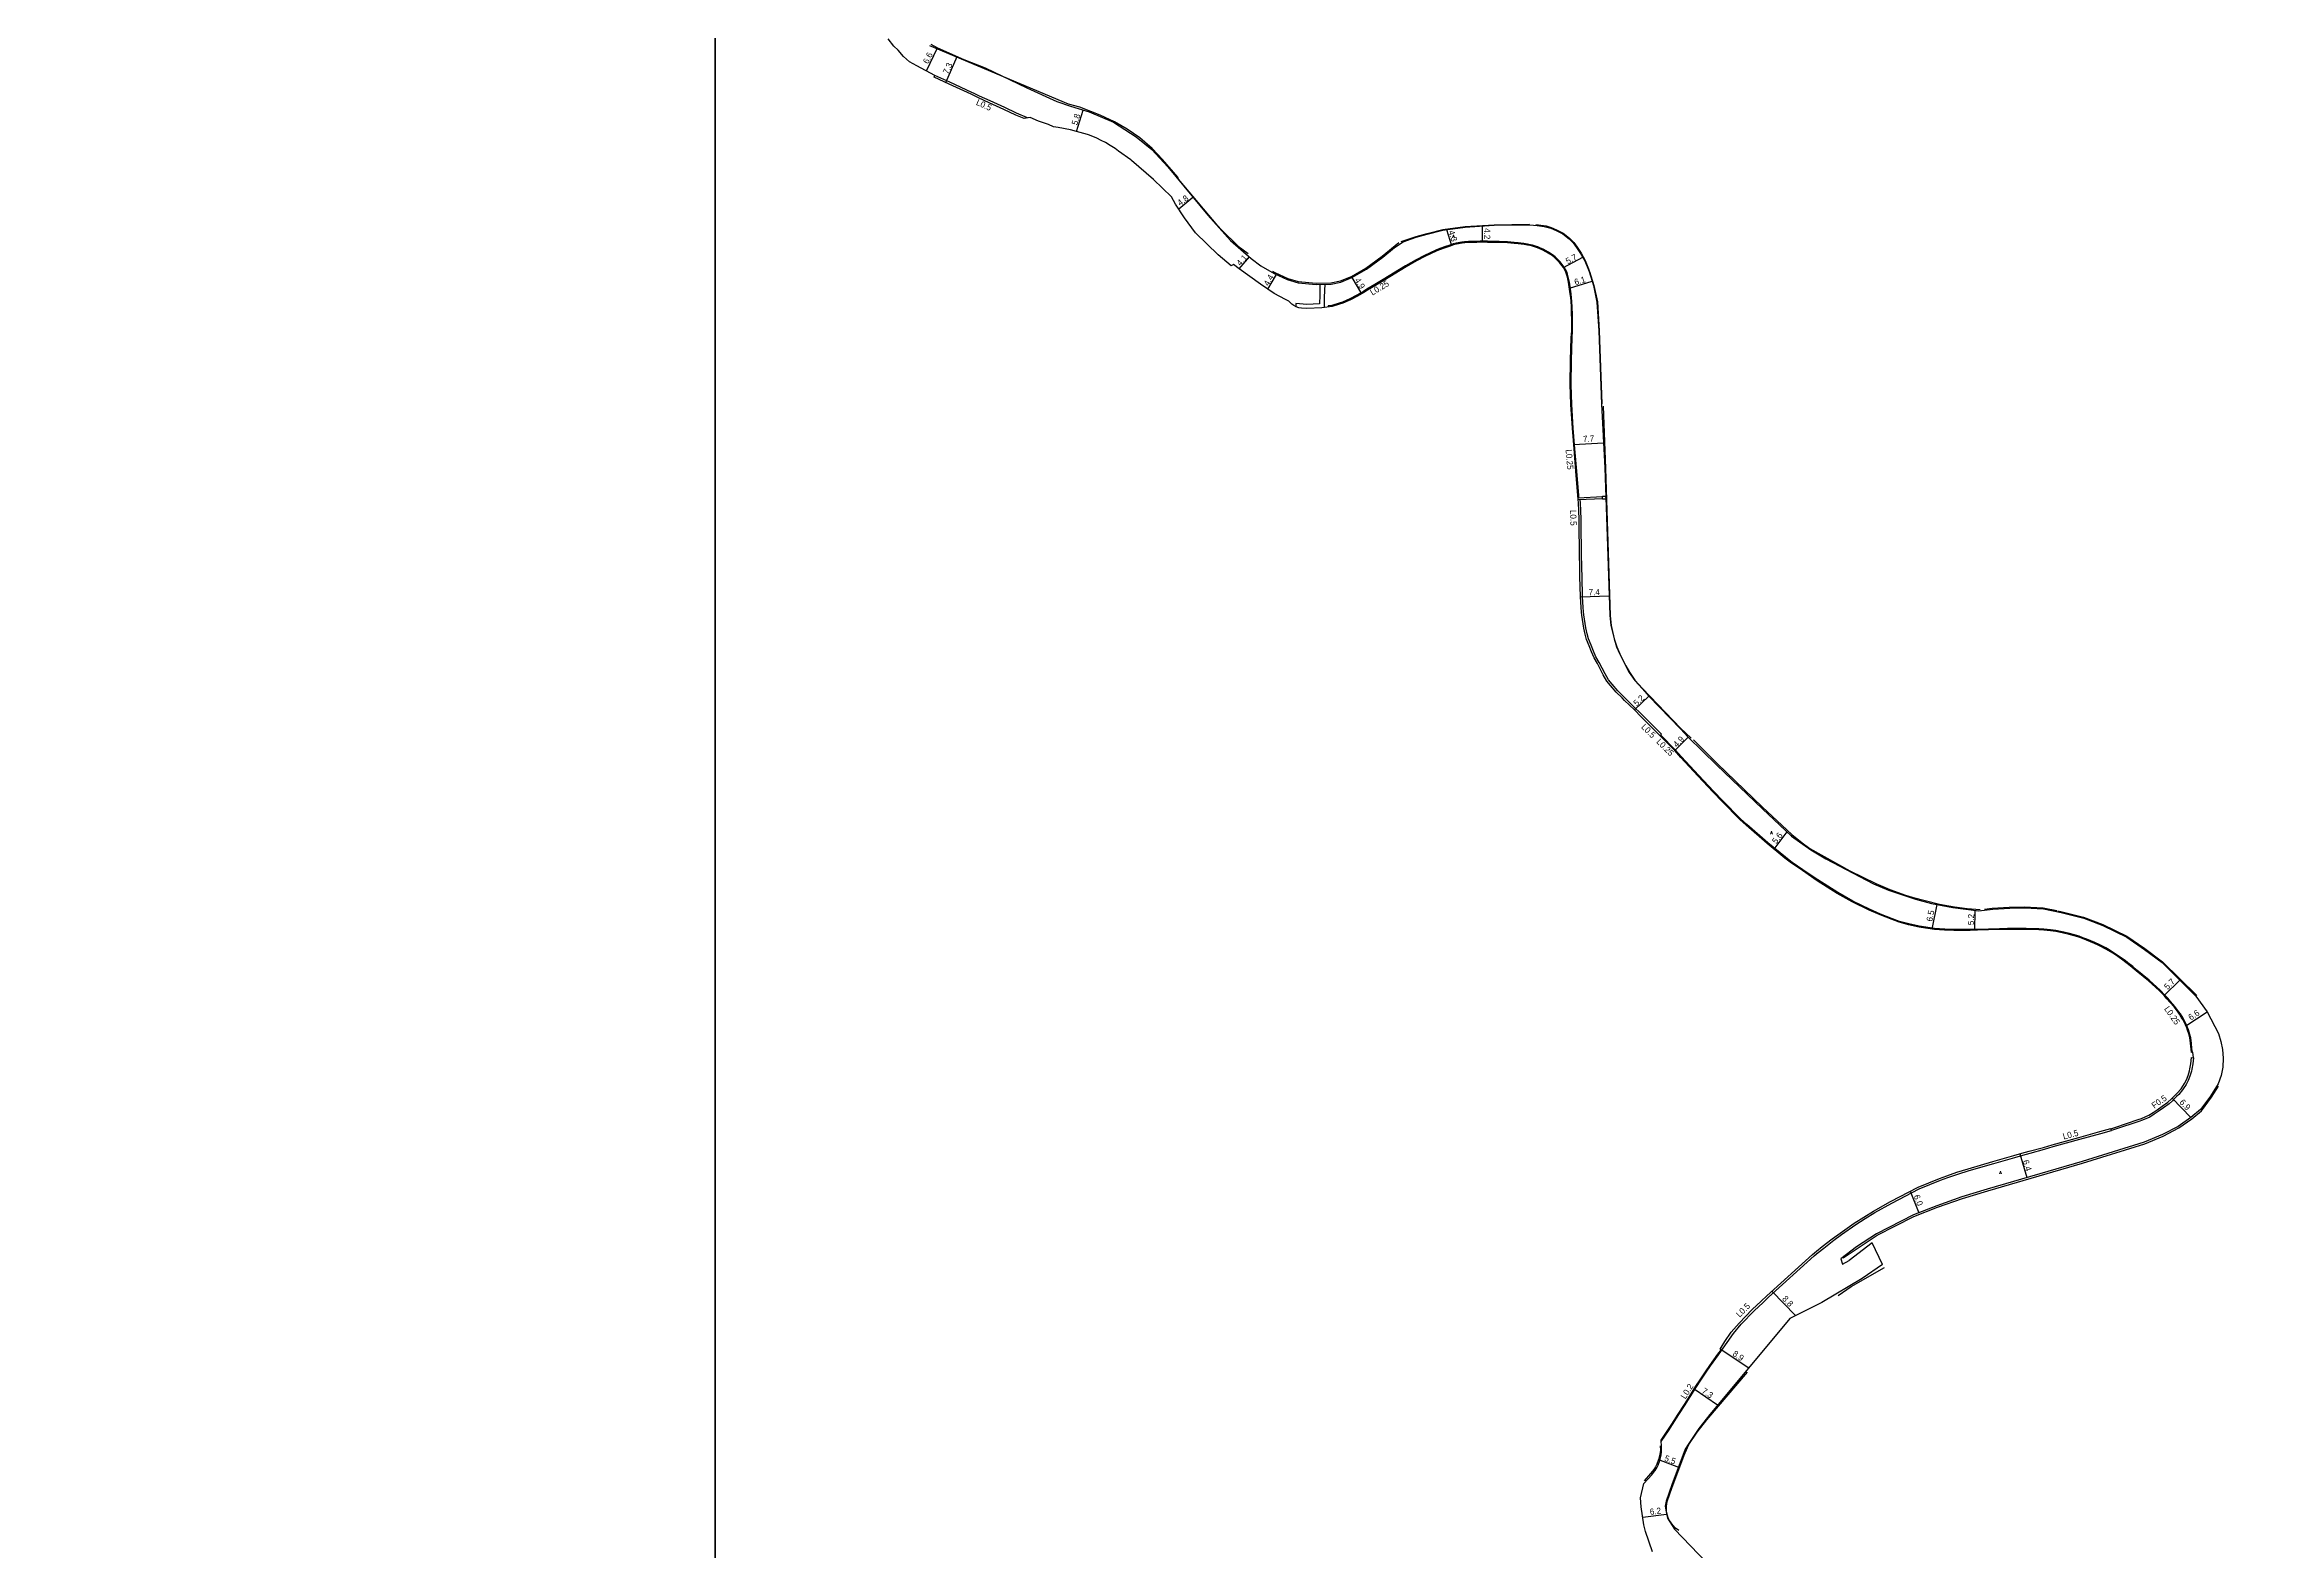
# Model space of a CAD drawing. Header units: metres. Extents: x -29600 to -27998, y -77400 to -75000.
# Drawn here: x -28973 to -28396, y -76182 to -75793 of the extents above; entities that cross this region are included whole.
import ezdxf

# ---------------------------------------------------------------- set-up
doc = ezdxf.new("R2010")
doc.units = ezdxf.units.M
doc.header["$LTSCALE"] = 2.5
for name, color, linetype in [('側溝・桝', 7, 'Continuous'), ('図郭', 7, 'Continuous'), ('幅員', 7, 'Continuous'), ('歩道・分離帯・安全施設', 7, 'Continuous'), ('舗装', 7, 'Continuous'), ('道路', 7, 'Continuous')]:
    doc.layers.add(name, color=color, linetype=linetype)
doc.styles.get("Standard").update_dxf_attribs({"font": ''})
doc.styles.add('YOKO_DECO', font='txt.shx', dxfattribs={"bigfont": 'extfont.shx'})
doc.styles.get('Standard').set_extended_font_data('@MS PGothic')

msp = doc.modelspace()

# ---------------------------------------------------------------- linework, layer by layer
at = {"layer": '側溝・桝'}
for points in [[(-28719.15, -75811.54), (-28722.01, -75810.34), (-28725.08, -75808.89), (-28728.88, -75807.14), (-28731.63, -75805.92), (-28733.02, -75805.21), (-28733.58, -75804.96), (-28739.26, -75802.32), (-28743.16, -75800.55)], [(-28576.53, -75909.9), (-28576.57, -75909.25), (-28577.1, -75902.97), (-28577.59, -75897.17), (-28578, -75891.85), (-28578.41, -75885.72), (-28578.55, -75880.6), (-28578.49, -75874.27), (-28578.29, -75868.41), (-28578.18, -75866.64), (-28578.18, -75865.24), (-28578.18, -75863.53), (-28578.21, -75862.32), (-28578.27, -75860.57), (-28578.36, -75859), (-28578.42, -75858.12), (-28578.56, -75857.07), (-28578.81, -75855.25), (-28578.99, -75854.05), (-28579.3, -75852.71), (-28579.51, -75851.95), (-28579.69, -75851.34), (-28580.35, -75850.14), (-28581.4, -75848.76), (-28582.72, -75847.48), (-28583.35, -75846.99), (-28584.38, -75846.3), (-28585.01, -75845.95), (-28585.76, -75845.55), (-28586.62, -75845.17), (-28587.19, -75844.94), (-28587.74, -75844.75), (-28588.52, -75844.51), (-28589.1, -75844.36), (-28589.86, -75844.2), (-28590.75, -75844.07), (-28592.24, -75843.87), (-28593.29, -75843.76), (-28595.01, -75843.63), (-28597.16, -75843.53), (-28600.15, -75843.48), (-28602.1, -75843.48), (-28602.96, -75843.49), (-28604.62, -75843.54), (-28605.14, -75843.54), (-28606.11, -75843.61), (-28606.81, -75843.7), (-28608.27, -75843.96), (-28609.03, -75844.15), (-28609.95, -75844.45), (-28611.27, -75844.89), (-28612.97, -75845.54), (-28613.56, -75845.78), (-28616.52, -75847.18), (-28618.66, -75848.25), (-28621.36, -75849.85), (-28627.15, -75853.36), (-28629.33, -75854.65), (-28631.4, -75855.9), (-28632.3, -75856.46), (-28633.95, -75857.43), (-28635.77, -75858.4), (-28637.71, -75859.22), (-28638.57, -75859.52), (-28640.45, -75860.06), (-28641.42, -75860.2), (-28641.38, -75860.46)], [(-28643.53, -75854.61), (-28643.59, -75857.89), (-28643.64, -75859.13), (-28643.62, -75859.68), (-28646.91, -75859.83), (-28649.77, -75859.57), (-28649.79, -75860.35)], [(-28642.34, -75860.6), (-28642.38, -75859.14), (-28642.33, -75857.93), (-28642.2, -75854.58)], [(-28570.46, -75909.58), (-28576.76, -75909.91)], [(-28570.43, -75910.08), (-28576.72, -75910.41)], [(-28417.85, -76053.32), (-28417.94, -76052.47), (-28418.07, -76050.96), (-28418.24, -76049.56), (-28418.48, -76048.72), (-28418.83, -76047.52), (-28419.07, -76046.88), (-28419.42, -76046.07), (-28419.76, -76045.42), (-28420.12, -76044.7), (-28420.5, -76044.11), (-28420.94, -76043.36), (-28421.3, -76042.83), (-28422.37, -76041.45), (-28423.48, -76040.17), (-28424.23, -76039.33), (-28424.95, -76038.51), (-28426.2, -76037.26), (-28427.16, -76036.37), (-28429.02, -76034.7), (-28432.19, -76032.04), (-28433.25, -76031.17), (-28434.57, -76030.15), (-28435.22, -76029.62), (-28435.72, -76029.26), (-28437.01, -76028.37), (-28438.31, -76027.5), (-28439.33, -76026.85), (-28440.25, -76026.31), (-28441.4, -76025.7), (-28441.95, -76025.44), (-28443.07, -76024.91), (-28445.17, -76024.06), (-28446.17, -76023.68), (-28447.14, -76023.32), (-28448.37, -76022.93), (-28449.65, -76022.62), (-28451.09, -76022.28), (-28451.92, -76022.07), (-28453.12, -76021.86), (-28454.54, -76021.66), (-28456.28, -76021.48), (-28457.54, -76021.38), (-28460.84, -76021.29), (-28465.65, -76021.31), (-28467.7, -76021.35), (-28473.43, -76021.52), (-28475.34, -76021.54), (-28477, -76021.58), (-28479.58, -76021.59), (-28481.92, -76021.47), (-28484.51, -76021.28), (-28486.82, -76020.99), (-28488.48, -76020.7), (-28491.2, -76020.09), (-28493.59, -76019.46), (-28495.45, -76018.78), (-28498.53, -76017.57), (-28501.33, -76016.31), (-28505.7, -76014.22), (-28509.6, -76012), (-28514.74, -76008.74), (-28518.6, -76006.08), (-28521.38, -76004.21), (-28523.09, -76002.87), (-28527.68, -75999.1), (-28533.06, -75994.41), (-28534.7, -75992.94), (-28539.34, -75988.26), (-28541.62, -75985.84), (-28545.57, -75981.59), (-28550, -75976.91), (-28551.58, -75975.14), (-28555.41, -75971.22), (-28555.21, -75971.02), (-28555.28, -75970.95), (-28560.04, -75966.16), (-28562.87, -75963.45), (-28564.41, -75961.91), (-28565.01, -75961.25), (-28566.51, -75959.77), (-28567.96, -75958.07), (-28568.86, -75956.99), (-28569.79, -75955.43), (-28571.29, -75952.51), (-28572.12, -75951.02), (-28572.79, -75949.51), (-28573.41, -75947.97), (-28574.04, -75946.31), (-28574.42, -75945.01), (-28574.77, -75943.48), (-28575.26, -75940.12), (-28575.31, -75939.38), (-28575.47, -75938.12), (-28575.59, -75935.45), (-28575.74, -75930.2), (-28575.8, -75928.03), (-28575.84, -75924.2), (-28575.88, -75921.27), (-28575.93, -75919.8), (-28575.94, -75918.18), (-28575.97, -75915.35), (-28576.01, -75913.24), (-28576.13, -75911.11), (-28576.2, -75910.38)], [(-28417.58, -76054.73), (-28417.73, -76056.35), (-28417.97, -76057.68), (-28418.07, -76058.23), (-28418.49, -76059.53), (-28418.94, -76060.67), (-28419.45, -76061.66), (-28420.37, -76063.08), (-28421.38, -76064.22), (-28421.91, -76064.78), (-28422.71, -76065.59), (-28423.02, -76065.87), (-28423.85, -76066.63), (-28425.32, -76067.71), (-28426.67, -76068.68), (-28427.72, -76069.37), (-28428.87, -76070.09), (-28430.77, -76070.91), (-28431.66, -76071.24), (-28437.7, -76073.24), (-28438.74, -76073.6), (-28438.91, -76073.11)], [(-28555.23, -76154.03), (-28553.16, -76150.99), (-28552.29, -76149.69), (-28550.67, -76147.08), (-28549.04, -76144.58), (-28547.78, -76142.48), (-28546.11, -76139.88), (-28545.01, -76138.19), (-28543.63, -76136.13), (-28542.48, -76134.51), (-28540.43, -76131.61), (-28539.19, -76129.93), (-28538.19, -76128.41), (-28536.59, -76126.06), (-28534.55, -76123.72), (-28531.19, -76120.25), (-28528.89, -76118.04), (-28527.46, -76116.71), (-28515.66, -76106.01), (-28514.61, -76105.14), (-28513.15, -76103.98), (-28510.63, -76101.97), (-28508.58, -76100.5), (-28504.91, -76097.93), (-28502.48, -76096.36), (-28499.99, -76094.83), (-28495.55, -76092.34), (-28488.49, -76088.69), (-28482.96, -76086.45), (-28481.12, -76085.77), (-28478.49, -76084.86), (-28475.57, -76083.94), (-28469.2, -76082.09), (-28463.77, -76080.53), (-28461.71, -76079.93), (-28459.82, -76079.41), (-28456.09, -76078.42), (-28453.89, -76077.75), (-28446.99, -76075.84), (-28441.56, -76074.31), (-28438.76, -76073.53)]]:
    msp.add_lwpolyline(points, dxfattribs=at)
msp.add_lwpolyline([(-28570.47, -75909.45), (-28569.62, -75909.4), (-28569.59, -75910.19), (-28570.42, -75910.23)], close=True, dxfattribs=at)
at = {"layer": '図郭'}
for points in [[(-29600, -75600), (-28800, -75600), (-28800, -76200), (-29600, -76200)], [(-28800, -75600), (-28000, -75600), (-28000, -76200), (-28800, -76200)]]:
    msp.add_lwpolyline(points, close=True, dxfattribs=at)
at = {"layer": '幅員'}
for points in [[(-28745.35, -75799.4), (-28742.46, -75793.44)], [(-28740.34, -75802.39), (-28737.4, -75795.66)], [(-28706.5, -75815.03), (-28704.78, -75809.5)], [(-28680.08, -75835.1), (-28676.41, -75832.07)], [(-28610.79, -75840.45), (-28609.48, -75844.58)], [(-28601.55, -75839.5), (-28601.56, -75843.74)], [(-28664.44, -75850.62), (-28661.77, -75847.53)], [(-28657, -75855.88), (-28654.8, -75852.06)], [(-28580.53, -75850.26), (-28575.56, -75847.59)], [(-28635.26, -75852.88), (-28632.78, -75857.05)], [(-28578.97, -75855.64), (-28573.12, -75853.83)], [(-28577.9, -75896.02), (-28570.21, -75895.63)], [(-28576.12, -75935.46), (-28568.71, -75935.2)], [(-28562.18, -75964.73), (-28558.42, -75961.15)], [(-28551.73, -75975.27), (-28548.27, -75971.8)], [(-28526.02, -76000.79), (-28522.68, -75996.31)], [(-28485.14, -76021.45), (-28483.9, -76015.07)], [(-28474.13, -76021.78), (-28474.01, -76016.6)], [(-28425.13, -76038.68), (-28421.11, -76034.64)], [(-28419.5, -76046.5), (-28414.05, -76042.83)], [(-28423.07, -76065.23), (-28418.23, -76070.18)], [(-28462.49, -76079.62), (-28460.7, -76085.76)], [(-28490.82, -76089.29), (-28488.63, -76094.87)], [(-28526.61, -76115.17), (-28520.52, -76121.46)], [(-28540, -76130.03), (-28532.61, -76134.99)], [(-28546.7, -76140.43), (-28540.65, -76144.57)], [(-28555.93, -76158.72), (-28550.77, -76160.68)], [(-28560.03, -76173.63), (-28553.84, -76172.84)]]:
    msp.add_lwpolyline(points, dxfattribs=at)
at = {"layer": '歩道・分離帯・安全施設'}
for points in [[(-28680.31, -75826.88), (-28684.3, -75822.27), (-28686.95, -75819.43), (-28690.13, -75816.66), (-28693.4, -75814.43), (-28696.71, -75812.52), (-28700.42, -75810.81), (-28705.64, -75808.77), (-28708.56, -75808.02), (-28744.47, -75792.93)], [(-28669.96, -75839.51), (-28680.1, -75827.43), (-28680.31, -75826.88)], [(-28669.96, -75839.51), (-28668.96, -75840.48), (-28664.73, -75844.74), (-28662.11, -75846.59)], [(-28622.54, -75843.54), (-28618.65, -75842.21), (-28615.78, -75841.47), (-28611.78, -75840.45), (-28605.99, -75839.65), (-28598.47, -75839.17), (-28589.28, -75839.01)], [(-28587.68, -75839.13), (-28585.01, -75839.49), (-28583.7, -75839.89), (-28582.35, -75840.52), (-28580.59, -75841.4), (-28578.95, -75842.66), (-28577.89, -75843.75), (-28576.97, -75844.97), (-28575.92, -75846.51), (-28574.91, -75848.46), (-28573.91, -75851.03)], [(-28655.85, -75851.23), (-28655.2, -75851.53), (-28651.87, -75853.07), (-28649.14, -75853.88), (-28644.48, -75854.31), (-28640.68, -75854.23), (-28638.22, -75853.73), (-28635.39, -75852.59), (-28631.62, -75850.41), (-28627.44, -75847.33), (-28623.1, -75843.79)], [(-28573.77, -75851.3), (-28572.66, -75854.87), (-28571.76, -75859.16), (-28571.26, -75866.68), (-28570.61, -75885.55)], [(-28570.25, -75886.14), (-28569.7, -75902.27), (-28568.46, -75940.29), (-28568.19, -75942.86), (-28567.4, -75946.34), (-28566.74, -75948.41), (-28565.94, -75950.22), (-28564.4, -75953.36), (-28563.48, -75954.94), (-28562.03, -75957.02), (-28560.07, -75959.16), (-28550.27, -75969.46), (-28547.48, -75972.07)], [(-28546.92, -75972.48), (-28540.77, -75978.62), (-28529.02, -75989.92), (-28521.5, -75996.96), (-28518.76, -75999.12), (-28516.78, -76000.58), (-28506.43, -76006.39), (-28499.71, -76009.69), (-28496.14, -76011.2), (-28492.07, -76012.68), (-28490.35, -76013.2), (-28483.24, -76015.04), (-28479.41, -76015.7), (-28476.14, -76016.13), (-28472.72, -76016.42)], [(-28471.61, -76016.29), (-28469.65, -76016.07), (-28465.23, -76015.76), (-28461.33, -76015.68), (-28456.42, -76015.92), (-28452.89, -76016.64)], [(-28452.62, -76016.69), (-28451.83, -76016.86), (-28445.99, -76018.36), (-28441.01, -76020.23), (-28434.8, -76023.29), (-28430.15, -76026.51), (-28425.55, -76029.92), (-28416.72, -76038.64)], [(-28508.22, -76106.55), (-28499.38, -76100.68), (-28489.86, -76095.81), (-28483.81, -76093.44), (-28477.32, -76091.18), (-28470.78, -76089.16), (-28446.26, -76081.99), (-28430.17, -76077.03), (-28425.4, -76075), (-28421.32, -76072.91), (-28418.01, -76070.55), (-28415.47, -76068.5), (-28412.86, -76064.98), (-28411.09, -76062.12)], [(-28509.5, -76116.23), (-28506.09, -76113.9), (-28497.47, -76109.05)], [(-28550.68, -76177.1), (-28551.51, -76176.44), (-28552.24, -76175.71), (-28552.69, -76175.1), (-28553.1, -76174.45), (-28553.43, -76173.81), (-28553.88, -76172.24), (-28553.9, -76170.77), (-28553.69, -76169.56), (-28552.5, -76166.15), (-28549.3, -76157.55), (-28548.09, -76154.83), (-28545.96, -76151.64), (-28543.48, -76148.46), (-28532.94, -76136.12)], [(-28555.51, -76155.14), (-28555.47, -76156.38), (-28555.63, -76157.34), (-28555.93, -76158.72), (-28556.37, -76159.89), (-28556.73, -76160.59), (-28557.18, -76161.29), (-28557.56, -76161.83), (-28558.01, -76162.36), (-28559.67, -76164.25)]]:
    msp.add_lwpolyline(points, dxfattribs=at)
at = {"layer": '道路'}
for points in [[(-28643.04, -75860.7), (-28646.93, -75860.88), (-28648.28, -75860.76), (-28649, -75860.66), (-28649.66, -75860.42), (-28650.25, -75860.11), (-28650.8, -75859.7), (-28651.22, -75859.28), (-28651.54, -75858.93), (-28652.47, -75858.52), (-28655.34, -75857.02), (-28658.92, -75854.57), (-28664.44, -75850.62), (-28665.88, -75849.49), (-28666.52, -75849.84), (-28669.89, -75846.98), (-28675.76, -75841.27), (-28678.55, -75837.44), (-28680.87, -75833.9), (-28681.95, -75831.99), (-28686.62, -75827.45), (-28692.28, -75822.55), (-28692.45, -75822.4), (-28695.61, -75820.16), (-28696.51, -75819.5), (-28697.81, -75818.65), (-28699, -75817.93), (-28700.17, -75817.36), (-28701.26, -75816.8), (-28703.14, -75816.04), (-28703.64, -75815.81), (-28706.5, -75815.03), (-28708.03, -75814.59), (-28711.27, -75814.06), (-28712.42, -75813.81), (-28713.74, -75813.29), (-28716.32, -75812.36), (-28718.49, -75811.41), (-28720.04, -75811.71), (-28722.21, -75810.8), (-28725.29, -75809.35), (-28729.09, -75807.6), (-28731.84, -75806.37), (-28733.24, -75805.67), (-28733.79, -75805.42), (-28739.47, -75802.78), (-28743.37, -75801), (-28743.16, -75800.54), (-28747.83, -75798.11), (-28749.71, -75797.03), (-28751.26, -75795.67), (-28752.62, -75794), (-28753.74, -75792.97), (-28755.27, -75791.08)], [(-28744.22, -75792.47), (-28742.46, -75793.44), (-28735.66, -75796.42), (-28730.14, -75798.6), (-28719.35, -75803.79), (-28711.61, -75807.26), (-28708.09, -75808.47), (-28703.23, -75809.98), (-28696.91, -75812.68), (-28691.04, -75816.4), (-28687.05, -75819.69), (-28682.88, -75824.23), (-28672.53, -75836.75), (-28666.7, -75843.28), (-28661.36, -75847.89), (-28658.8, -75849.86), (-28655.35, -75851.81), (-28651.98, -75853.36), (-28649.2, -75854.19), (-28644.49, -75854.63), (-28640.64, -75854.55), (-28638.12, -75854.03), (-28635.26, -75852.88), (-28631.45, -75850.67), (-28627.26, -75847.59), (-28624.25, -75845.1), (-28622, -75843.65), (-28618.6, -75842.39), (-28615.76, -75841.6), (-28611.74, -75840.59), (-28605.97, -75839.78), (-28598.42, -75839.3), (-28589.24, -75839.25), (-28587.32, -75839.41), (-28585.52, -75839.68), (-28583.81, -75840.05), (-28582.43, -75840.68), (-28580.67, -75841.53), (-28579.09, -75842.8), (-28578.05, -75843.87), (-28577.14, -75845.08), (-28576.1, -75846.6), (-28575.05, -75848.54), (-28573.91, -75851.29), (-28572.78, -75854.92), (-28571.9, -75859.19), (-28571.42, -75866.68), (-28570.72, -75885.61), (-28569.87, -75902.13), (-28568.54, -75940.25), (-28568.26, -75942.85), (-28567.46, -75946.36), (-28566.79, -75948.45), (-28565.99, -75950.29), (-28564.43, -75953.45), (-28563.5, -75955.05), (-28562.03, -75957.16), (-28560.06, -75959.31), (-28558.42, -75961.15), (-28550.25, -75969.62), (-28548.27, -75971.8), (-28540.82, -75979.03), (-28529.07, -75990.33), (-28521.53, -75997.38), (-28516.5, -76000.98), (-28512.65, -76003.27), (-28500.33, -76009.72), (-28496.45, -76011.36), (-28489.43, -76013.71), (-28485.33, -76014.79), (-28479.8, -76015.87), (-28473.07, -76016.72), (-28469.47, -76016.31), (-28465.07, -76016), (-28461.19, -76015.93), (-28456.32, -76016.17), (-28451.77, -76017.15), (-28445.95, -76018.65), (-28441, -76020.51), (-28434.83, -76023.55), (-28430.21, -76026.76), (-28425.62, -76030.14), (-28416.94, -76038.79), (-28414.05, -76042.83), (-28411.08, -76048.46), (-28410.49, -76050.58), (-28410.08, -76052.64), (-28409.86, -76054.85), (-28409.94, -76057.17), (-28410.41, -76059.36), (-28411.17, -76061.49), (-28413.14, -76064.69), (-28415.73, -76068.17), (-28418.23, -76070.18), (-28421.51, -76072.53), (-28425.55, -76074.6), (-28430.3, -76076.62), (-28446.38, -76081.57), (-28470.89, -76088.74), (-28477.45, -76090.77), (-28483.94, -76093.03), (-28490.01, -76095.41), (-28499.57, -76100.29), (-28504.77, -76103.71), (-28508.81, -76106.81), (-28508.36, -76108.15), (-28506.6, -76107.21)], [(-28438.91, -76073.11), (-28437.86, -76072.76), (-28431.83, -76070.75), (-28430.96, -76070.44), (-28429.11, -76069.63), (-28428, -76068.94), (-28426.96, -76068.26), (-28425.62, -76067.29), (-28424.17, -76066.24), (-28423.36, -76065.5), (-28423.07, -76065.23), (-28422.28, -76064.43), (-28421.76, -76063.87), (-28420.78, -76062.77), (-28419.89, -76061.4), (-28419.4, -76060.46), (-28418.97, -76059.36), (-28418.57, -76058.1), (-28418.47, -76057.59), (-28418.24, -76056.28), (-28418.09, -76054.69), (-28417.58, -76054.73), (-28417.75, -76053.31), (-28418.09, -76053.36), (-28418.19, -76052.49), (-28418.32, -76050.99), (-28418.48, -76049.63), (-28418.71, -76048.79), (-28419.06, -76047.6), (-28419.3, -76046.97), (-28419.64, -76046.19), (-28419.98, -76045.53), (-28420.34, -76044.82), (-28420.71, -76044.24), (-28421.15, -76043.5), (-28421.51, -76042.97), (-28422.56, -76041.6), (-28423.67, -76040.34), (-28424.42, -76039.49), (-28425.13, -76038.68), (-28426.37, -76037.44), (-28427.33, -76036.55), (-28429.18, -76034.88), (-28432.35, -76032.23), (-28433.4, -76031.36), (-28434.73, -76030.35), (-28435.37, -76029.82), (-28435.86, -76029.47), (-28437.15, -76028.58), (-28438.44, -76027.71), (-28439.46, -76027.07), (-28440.37, -76026.53), (-28441.51, -76025.92), (-28442.05, -76025.67), (-28443.17, -76025.14), (-28445.27, -76024.29), (-28446.26, -76023.91), (-28447.23, -76023.55), (-28448.44, -76023.17), (-28449.71, -76022.86), (-28451.15, -76022.52), (-28451.97, -76022.31), (-28453.15, -76022.11), (-28454.57, -76021.91), (-28456.3, -76021.73), (-28457.55, -76021.63), (-28460.84, -76021.54), (-28465.64, -76021.56), (-28467.7, -76021.59), (-28473.42, -76021.77), (-28475.34, -76021.79), (-28477, -76021.83), (-28479.58, -76021.84), (-28481.93, -76021.71), (-28484.53, -76021.53), (-28486.86, -76021.24), (-28488.53, -76020.95), (-28491.25, -76020.33), (-28493.66, -76019.69), (-28495.54, -76019.01), (-28498.63, -76017.8), (-28501.44, -76016.54), (-28505.81, -76014.44), (-28509.73, -76012.21), (-28514.88, -76008.95), (-28518.74, -76006.28), (-28521.53, -76004.41), (-28523.24, -76003.06), (-28527.84, -75999.29), (-28533.23, -75994.6), (-28534.88, -75993.12), (-28539.52, -75988.43), (-28541.81, -75986.01), (-28545.75, -75981.76), (-28550.18, -75977.08), (-28551.73, -75975.27), (-28555.66, -75971.31), (-28560.41, -75966.54), (-28562.18, -75964.73), (-28564.78, -75962.28), (-28565.39, -75961.62), (-28566.9, -75960.13), (-28568.36, -75958.41), (-28569.29, -75957.29), (-28570.26, -75955.69), (-28571.75, -75952.76), (-28572.59, -75951.26), (-28573.28, -75949.72), (-28573.9, -75948.16), (-28574.54, -75946.48), (-28574.93, -75945.14), (-28575.29, -75943.57), (-28575.78, -75940.18), (-28575.84, -75939.42), (-28575.99, -75938.16), (-28576.12, -75935.46), (-28576.27, -75930.21), (-28576.33, -75928.04), (-28576.37, -75924.2), (-28576.41, -75921.28), (-28576.45, -75919.81), (-28576.47, -75918.19), (-28576.5, -75915.36), (-28576.54, -75913.26), (-28576.66, -75911.14), (-28576.73, -75910.31), (-28576.8, -75909.24), (-28577.33, -75902.96), (-28577.81, -75897.15), (-28578.22, -75891.83), (-28578.63, -75885.7), (-28578.77, -75880.57), (-28578.71, -75874.23), (-28578.52, -75868.37), (-28578.41, -75866.62), (-28578.41, -75865.22), (-28578.4, -75863.51), (-28578.44, -75862.3), (-28578.49, -75860.56), (-28578.58, -75858.99), (-28578.65, -75858.13), (-28578.78, -75857.08), (-28579.03, -75855.27), (-28579.21, -75854.08), (-28579.51, -75852.76), (-28579.72, -75852), (-28579.89, -75851.42), (-28580.53, -75850.26), (-28581.55, -75848.92), (-28582.84, -75847.67), (-28583.46, -75847.19), (-28584.48, -75846.51), (-28585.09, -75846.16), (-28585.84, -75845.77), (-28586.68, -75845.39), (-28587.23, -75845.17), (-28587.78, -75844.98), (-28588.54, -75844.74), (-28589.11, -75844.6), (-28589.86, -75844.44), (-28590.74, -75844.31), (-28592.23, -75844.11), (-28593.27, -75844), (-28595.01, -75843.9), (-28597.17, -75843.79), (-28600.16, -75843.75), (-28602.1, -75843.74), (-28602.96, -75843.76), (-28604.61, -75843.8), (-28605.13, -75843.81), (-28606.08, -75843.88), (-28606.77, -75843.96), (-28608.21, -75844.22), (-28608.96, -75844.41), (-28609.87, -75844.7), (-28611.18, -75845.14), (-28612.88, -75845.79), (-28613.46, -75846.02), (-28616.4, -75847.42), (-28618.53, -75848.49), (-28621.22, -75850.08), (-28627.02, -75853.59), (-28629.2, -75854.88), (-28631.26, -75856.13), (-28632.16, -75856.69), (-28633.82, -75857.67), (-28635.65, -75858.64), (-28637.61, -75859.47), (-28638.49, -75859.77), (-28640.4, -75860.32), (-28643.04, -75860.7)], [(-28557.54, -76182.64), (-28559.3, -76177.31), (-28559.75, -76175.59), (-28560.41, -76170.97), (-28560.58, -76168.61), (-28559.71, -76164.95), (-28557.68, -76162.64), (-28557.23, -76162.1), (-28556.85, -76161.57), (-28556.39, -76160.87), (-28556.04, -76160.16), (-28555.6, -76159), (-28555.3, -76157.62), (-28555.14, -76156.66), (-28555.17, -76155.42), (-28555.24, -76153.7), (-28553.33, -76150.87), (-28552.46, -76149.58), (-28550.84, -76146.97), (-28549.21, -76144.47), (-28547.95, -76142.38), (-28546.28, -76139.77), (-28545.18, -76138.08), (-28543.8, -76136.02), (-28542.65, -76134.39), (-28540.59, -76131.49), (-28539.69, -76130.27), (-28540, -76130.03), (-28539.75, -76129.69), (-28538.76, -76128.17), (-28537.12, -76125.79), (-28535.06, -76123.42), (-28531.68, -76119.92), (-28529.37, -76117.71), (-28527.93, -76116.36), (-28516.11, -76105.65), (-28515.05, -76104.78), (-28513.59, -76103.61), (-28511.06, -76101.59), (-28508.99, -76100.11), (-28505.31, -76097.54), (-28502.86, -76095.96), (-28500.36, -76094.41), (-28495.9, -76091.92), (-28488.8, -76088.25), (-28483.25, -76085.99), (-28481.39, -76085.31), (-28478.75, -76084.39), (-28475.81, -76083.47), (-28469.43, -76081.61), (-28464, -76080.05), (-28461.94, -76079.46), (-28460.05, -76078.93), (-28456.33, -76077.94), (-28454.12, -76077.28), (-28447.22, -76075.37), (-28441.79, -76073.83), (-28438.93, -76073.04), (-28438.91, -76073.11)], [(-28500.71, -76102.68), (-28506.6, -76107.21)], [(-28498.03, -76108.26), (-28500.71, -76102.68)], [(-28503.27, -76111.91), (-28513.72, -76118.05), (-28522.01, -76122.21), (-28533.07, -76135.55), (-28542.71, -76147.03), (-28545.52, -76150.69), (-28548.13, -76154.53), (-28549.01, -76156.06), (-28552.4, -76164.99), (-28553.98, -76169.49), (-28554.2, -76170.76), (-28553.99, -76172.25), (-28553.58, -76173.87), (-28551.79, -76176.76), (-28535.35, -76193.89), (-28531.54, -76197.78), (-28529.71, -76200)], [(-28498.03, -76108.26), (-28503.27, -76111.91)]]:
    msp.add_lwpolyline(points, dxfattribs=at)

# ---------------------------------------------------------------- texts
at = {"layer": '側溝・桝'}
for s, rotation, p in [('L0.5', 336, (-28732.64, -75808.1)), ('L0.25', 31, (-28629.97, -75857.54)), ('L0.25', 275, (-28579.99, -75897.39)), ('L0.5', 271, (-28578.81, -75912.99)), ('L0.5', 315, (-28560.54, -75969.29)), ('L0.25', 315, (-28556.65, -75973.12)), ('L0.25', 305, (-28425.22, -76042.11)), ('F0.5', 35, (-28427.7, -76067.97)), ('L0.5', 15, (-28451.11, -76075.93)), ('L0.5', 45, (-28534.96, -76122.05)), ('L0.2', 58, (-28548.98, -76143.2))]:
    msp.add_text(s, height=1.6, rotation=rotation, dxfattribs=at).set_placement(p)
at = {"layer": '幅員'}
for s, rotation, p in [('6.6', 64, (-28744.89, -75797.71)), ('7.3', 66, (-28739.7, -75800.37)), ('5.8', 73, (-28706.3, -75813.54)), ('4.8', 36, (-28679.71, -75834.39)), ('4.3', 288, (-28610.35, -75840.94)), ('4.2', 270, (-28601.06, -75840.06)), ('5.7', 28, (-28579.43, -75849.45)), ('4.1', 49, (-28664.09, -75849.99)), ('4.4', 60, (-28656.85, -75855.19)), ('6.1', 17, (-28577.45, -75854.86)), ('4.9', 301, (-28634.62, -75853.51)), ('7.7', 3, (-28575.46, -75895.44)), ('7.4', 2, (-28574, -75935.12)), ('5.2', 44, (-28561.54, -75963.87)), ('4.9', 45, (-28551.2, -75974.55)), ('5.6', 53, (-28525.46, -75999.55)), ('6.5', 79, (-28485.11, -76019.6)), ('5.2', 89, (-28474.33, -76020.45)), ('5.7', 45, (-28424.23, -76037.27)), ('6.6', 34, (-28418.22, -76045.14)), ('6.9', 314, (-28421.31, -76066.41)), ('6.4', 288, (-28461.77, -76081.48)), ('6.0', 291, (-28489.99, -76090.53)), ('8.8', 314, (-28524.1, -76117.26)), ('8.9', 326, (-28536.96, -76131.72)), ('7.3', 326, (-28544.94, -76141.35)), ('5.5', 339, (-28554.58, -76159)), ('6.2', 7, (-28558.1, -76173.05))]:
    msp.add_text(s, height=1.6, rotation=rotation, dxfattribs=at).set_placement(p)
at = {"layer": '舗装', "style": 'YOKO_DECO'}
for p in [(-28609.29, -75842.54, 937.73), (-28526.99, -75996.89, 934.81), (-28467.78, -76084.82, 932.78)]:
    msp.add_text('A', height=0.75, dxfattribs=at).set_placement(p)

doc.saveas('drawing.dxf')
